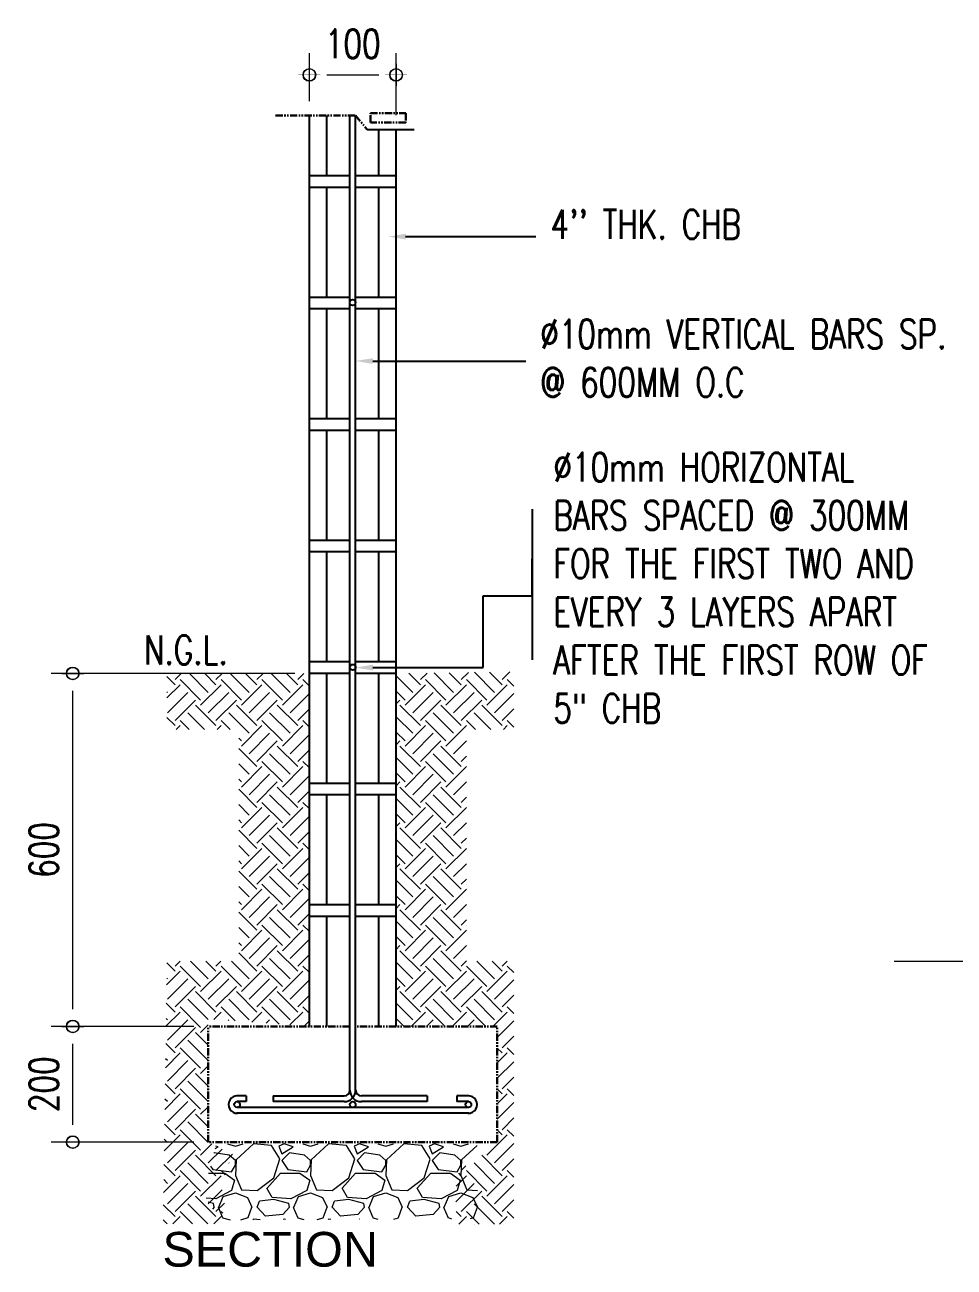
# Model space of a CAD drawing. Header units: millimetres. Extents: x 1634676 to 2568129, y -408635 to -190573.
# Drawn here: x 2465961 to 2467568, y -299127 to -296980 of the extents above; entities that cross this region are included whole.
import ezdxf
from ezdxf import colors
from ezdxf.entities.mleader import LeaderData, LeaderLine
from ezdxf.math import Vec2, Vec3

# ---------------------------------------------------------------- set-up
doc = ezdxf.new("R2010")
doc.units = ezdxf.units.MM
doc.header["$MEASUREMENT"] = 0
doc.linetypes.add('PHANTOM', pattern=[2.5, 1.25, -0.25, 0.25, -0.25, 0.25, -0.25])
doc.layers.get('0').update_dxf_attribs({"lineweight": 15})
doc.layers.get('Defpoints').update_dxf_attribs({"color": 250})
for name, color, linetype, lineweight in [('.2', 2, 'Continuous', 20), ('ST-ANNOT_A', 74, 'Continuous', 20), ('ST-DIM_E', 250, 'Continuous', 13), ('ST-FTG_E', 58, 'PHANTOM', 30), ('ST-HATCH_E', 250, 'Continuous', 9), ('ST-STL_E', 5, 'Continuous', 25), ('ST-WALL_E', 2, 'Continuous', 25)]:
    doc.layers.add(name, color=color, linetype=linetype, lineweight=lineweight)
doc.layers.add('.5', color=7, linetype='Continuous')
doc.styles.add('ARIAL', font='arial.ttf')
doc.styles.add('ST_TEXT', font='romans.shx', dxfattribs={"width": 0.75})
doc.styles.get("Standard").update_dxf_attribs({"font": 'GOTHIC.TTF'})
doc.dimstyles.new('ST_D25', dxfattribs={"dimscale": 25, "dimtxt": 2, "dimasz": 1.2, "dimexe": 1.5, "dimexo": 1, "dimgap": 1, "dimtad": 1, "dimdec": 0, "dimzin": 1, "dimdsep": 46, "dimtxsty": 'ST_TEXT', "dimblk": 'OpenIndicator', "dimcen": 1, "dimclrd": 256, "dimclre": 256, "dimclrt": 7, "dimadec": 0, "dimazin": 0, "dimtfac": 1, "dimtdec": 0, "dimtix": 1, "dimtmove": 2, "dimatfit": 3, "dimldrblk": 'OPEN90', "dimfxl": 0.075, "dimlwd": -1, "dimlwe": -1, "dimarcsym": 0})

# ---------------------------------------------------------------- blocks, each defined once
blk = doc.blocks.new('OpenIndicator')
at = {"layer": 'ST-DIM_E'}
h = blk.add_hatch(color=255, dxfattribs=at)
h.paths.add_polyline_path([(0.3500000000000002, 0), (0.3645194722411961, 0, 0.4142135623730951), (2.775557561562891e-16, 0.364519472241196), (2.775557561562891e-16, 0.3500000000000001, -0.4142135623730951)])
h.paths.add_polyline_path([(2.775557561562891e-16, 0.3500000000000001), (2.775557561562891e-16, 0.364519472241196, 0.4142135623730951), (-0.3645194722411955, 0), (-0.3499999999999998, 0, -0.4142135623730953)])
h.paths.add_polyline_path([(1.665334536937735e-16, -0.3499999999999999), (1.665334536937735e-16, -0.3645194722411956, 0.4142135623730951), (0.3645194722411961, 0), (0.3500000000000002, 0, -0.4142135623730949)])
h.paths.add_polyline_path([(-0.3499999999999998, 0), (-0.3645194722411955, 0, 0.4142135623730949), (1.665334536937735e-16, -0.3645194722411956), (1.665334536937735e-16, -0.3499999999999999, -0.4142135623730949)])
at = {"layer": 'ST-DIM_E', "color": 255}
blk.add_line((2.983402616018552e-16, 0.6342797221434002), (1.457489482482074e-16, -0.6342797221434002), dxfattribs=at)
at = {"layer": 'ST-DIM_E', "color": 255, "const_width": 0.01}
blk.add_lwpolyline([(-0.6295341379212689, 0), (0.6295341379212693, 0)], dxfattribs=at)
at = {"layer": 'ST-DIM_E', "color": 255}
for centre, radius in [((3.33066907387547e-16, 1.443384749626027e-16), 0.3645194722411958), ((2.220446049250313e-16, 1.443384749626027e-16), 0.35)]:
    blk.add_circle(centre, radius, dxfattribs=at)
blk = doc.blocks.new('*D157')
at = {"layer": 'Defpoints', "color": 0, "transparency": 16777216}
for p in [(2466043.500000001, -298100.8860241377), (2466452.790098974, -298100.8860241377, -5.860458756809937e-08), (2466277.790098974, -298710.8860241377, -5.859916967973922e-08)]:
    blk.add_point(p, dxfattribs=at)
at = {"layer": 'ST-DIM_E', "transparency": 16777216}
for p, q in [((2466427.790098974, -298100.8860241377), (2466006.000000001, -298100.8860241377)), ((2466043.500000001, -298680.8860241377), (2466043.500000001, -298130.8860241377)), ((2466252.790098974, -298710.8860241377), (2466006.000000001, -298710.8860241377))]:
    blk.add_line(p, q, dxfattribs=at)
at = {"layer": 'ST-DIM_E', "transparency": 16777216, "xscale": 30, "yscale": 30, "zscale": 30}
for p, rotation in [((2466043.500000001, -298100.8860241377), 90), ((2466043.500000001, -298710.8860241377), 270)]:
    blk.add_blockref('OpenIndicator', p, dxfattribs=dict(at, rotation=rotation))
at = {"layer": 'ST-DIM_E', "color": 7, "lineweight": -2, "transparency": 16777216, "insert": (2465993.5, -298405.8860241384), "char_height": 50, "attachment_point": 5, "rotation": 90, "style": 'ST_TEXT'}
blk.add_mtext('600', dxfattribs=at)
blk = doc.blocks.new('_Open90')
at = {"color": 0, "linetype": 'ByBlock', "lineweight": -2}
for p, q in [((0, 0), (-1, 0)), ((-0.5, 0.5), (0, 0)), ((0, 0), (-0.5, -0.5))]:
    blk.add_line(p, q, dxfattribs=at)
blk = doc.blocks.new('*D158')
at = {"layer": 'Defpoints', "color": 0, "transparency": 16777216}
for p in [(2466043.500000002, -298710.8860241377), (2466277.790098974, -298710.8860241377, -5.859916967973922e-08), (2466277.790098974, -298910.8860241377, -5.859739332289982e-08)]:
    blk.add_point(p, dxfattribs=at)
at = {"layer": 'ST-DIM_E', "transparency": 16777216}
for p, q in [((2466252.790098974, -298710.8860241377), (2466006.000000002, -298710.8860241377)), ((2466043.500000002, -298880.8860241377), (2466043.500000002, -298740.8860241377)), ((2466252.790098974, -298910.8860241377), (2466006.000000002, -298910.8860241377))]:
    blk.add_line(p, q, dxfattribs=at)
at = {"layer": 'ST-DIM_E', "transparency": 16777216, "xscale": 30, "yscale": 30, "zscale": 30}
for p, rotation in [((2466043.500000002, -298710.8860241377), 90), ((2466043.500000002, -298910.8860241377), 270)]:
    blk.add_blockref('OpenIndicator', p, dxfattribs=dict(at, rotation=rotation))
at = {"layer": 'ST-DIM_E', "color": 7, "lineweight": -2, "transparency": 16777216, "insert": (2465993.500000001, -298810.8860241384), "char_height": 50, "attachment_point": 5, "rotation": 90, "style": 'ST_TEXT'}
blk.add_mtext('200', dxfattribs=at)
blk = doc.blocks.new('*D159')
at = {"layer": 'Defpoints', "color": 0, "transparency": 16777216}
for p in [(2466602.790098974, -297066.3833390452), (2466452.790098974, -297136.8214382023), (2466602.790098974, -297161.0715893783)]:
    blk.add_point(p, dxfattribs=at)
at = {"layer": 'ST-DIM_E', "transparency": 16777216}
for p, q in [((2466452.790098974, -297111.8214382023), (2466452.790098974, -297028.8833390452)), ((2466602.790098974, -297136.0715893783), (2466602.790098974, -297028.8833390452)), ((2466482.790098974, -297066.3833390452), (2466572.790098974, -297066.3833390452))]:
    blk.add_line(p, q, dxfattribs=at)
at = {"layer": 'ST-DIM_E', "transparency": 16777216, "xscale": 30, "yscale": 30, "zscale": 30, "rotation": 180}
blk.add_blockref('OpenIndicator', (2466452.790098974, -297066.3833390452), dxfattribs=at)
at = {"layer": 'ST-DIM_E', "transparency": 16777216, "xscale": 30, "yscale": 30, "zscale": 30}
blk.add_blockref('OpenIndicator', (2466602.790098974, -297066.3833390452), dxfattribs=at)
at = {"layer": 'ST-DIM_E', "color": 7, "lineweight": -2, "transparency": 16777216, "insert": (2466527.790098974, -297012.7272837345), "char_height": 50, "attachment_point": 5, "style": 'ST_TEXT'}
blk.add_mtext('100', dxfattribs=at)

msp = doc.modelspace()

# ---------------------------------------------------------------- hatches: boundary and pattern name
at = {"layer": 'ST-HATCH_E', "ltscale": 100}
h = msp.add_hatch(dxfattribs=at)
h.set_pattern_fill('EARTH', color=256, scale=200, angle=45.00000000000009, style=0)
h.set_pattern_definition([(45.00000000000009, (441137.3816089714, -122041.9735977553), (-1.040834085586084e-13, 70.71067811865474), [50.00000000000001, -50.00000000000001]), (45.00000000000009, (441124.1233568275, -122028.7153456077), (-1.040834085586084e-13, 70.71067811865474), [50.00000000000001, -50.00000000000001]), (45.00000000000009, (441110.8651046837, -122015.4570934601), (-1.040834085586084e-13, 70.71067811865474), [50.00000000000001, -50.00000000000001]), (135.0000000000001, (441110.8651046837, -122006.6182586957), (-70.71067811865474, -9.71445146547012e-14), [50, -50]), (135.0000000000001, (441124.1233568275, -121993.3600065481), (-70.71067811865474, -9.71445146547012e-14), [50, -50]), (135.0000000000001, (441137.3816089714, -121980.1017544005), (-70.71067811865474, -9.71445146547012e-14), [50, -50])])
edge = h.paths.add_edge_path()
edge.add_line((2466452.790098974, -298277.940906284), (2466452.790098974, -298100.8860241393))
edge.add_line((2466452.790098974, -298100.8860241376), (2466206.44262931, -298100.8860241376))
edge.add_line((2466206.442629316, -298100.8860241376), (2466206.442629316, -298197.940906282))
edge.add_line((2466206.442629316, -298197.9409062878), (2466330.491149068, -298197.9409062878))
edge.add_line((2466330.491149061, -298197.9409062878), (2466330.491149061, -298597.9409062864))
edge.add_line((2466330.491149061, -298597.940906284), (2466206.442629309, -298597.940906284))
edge.add_line((2466206.442629316, -298597.940906284), (2466199.686532352, -299052.1549043373))
edge.add_line((2466199.686532357, -299052.1549043373), (2466299.686532357, -299052.1549043373))
edge.add_line((2466299.686532357, -299052.1549043373), (2466306.442629321, -299011.8983672372))
edge.add_arc((2466335.857963764, -298995.0510969326), 33.89826569695749, 179.999999999952, 209.8013925409727, ccw=False)
edge.add_arc((2466477.431767398, -299013.5648433022), 176.4460425183591, 152.6006655960067, 173.9771070290806, ccw=False)
edge.add_line((2466320.779312917, -298932.366232311), (2466277.790098972, -298910.8860241377))
edge.add_line((2466277.790098974, -298910.8860241376), (2466277.790098974, -298697.9409062829))
edge.add_line((2466277.790098974, -298697.940906284), (2466452.790098976, -298710.886024138))
edge.add_line((2466452.790098974, -298710.8860241376), (2466452.790098974, -298487.9409062845))
edge.add_line((2466452.790098974, -298487.940906284), (2466452.790098974, -298277.9409062849))
edge = h.paths.add_edge_path()
edge.add_ellipse((2466831.643592888, -299003.365239618), major_axis=(89.29418022721545, 89.29418022721548), ratio=1, start_angle=100.80290461354468, end_angle=142.4990452233347, ccw=False)
edge.add_line((2466706.442629316, -299019.8461366683), (2466706.442629316, -299052.9324033617))
edge.add_line((2466706.442629316, -299052.9324033611), (2466806.442629316, -299052.932403361))
edge.add_line((2466806.442629316, -299052.9324033611), (2466806.442629316, -298597.9409062823))
edge.add_line((2466806.442629316, -298597.940906284), (2466724.452282273, -298597.9409062841))
edge.add_line((2466724.452282273, -298597.940906284), (2466724.452282274, -298197.9409062855))
edge.add_line((2466724.452282273, -298197.9409062878), (2466806.442629316, -298197.9409062878))
edge.add_line((2466806.442629316, -298197.9409062878), (2466806.442629315, -298097.9409062878))
edge.add_line((2466806.442629316, -298097.9409062878), (2466602.790098975, -298100.8860241433))
edge.add_line((2466602.790098974, -298100.8860241376), (2466602.790098974, -298277.9409062823))
edge.add_line((2466602.790098974, -298277.940906284), (2466602.790098974, -298487.9409062832))
edge.add_line((2466602.790098974, -298487.940906284), (2466602.790098974, -298710.8860241371))
edge.add_line((2466602.790098974, -298710.8860241376), (2466777.759632741, -298710.8860241376))
edge.add_line((2466777.759632745, -298710.8860241376), (2466777.790098977, -298910.8860241383))
edge.add_line((2466777.790098974, -298910.8860241376), (2466722.423036902, -298957.5684558393))
h = msp.add_hatch(dxfattribs=at)
h.set_pattern_fill('GRAVEL', color=256, scale=130)
h.set_pattern_definition([(228.012787504, (447127.4839304024, -116114.0597936228), (-1040.000000000008, -1170.000000000001), [17.48968, -1731.481446119581]), (184.969740728, (447115.7839303995, -116127.0597936246), (1559.999999999997, 130.0000000000045), [30.01284, -2971.270218959899]), (132.510447078, (447085.8839303935, -116129.6597936224), (1300.000000000015, -1429.999999999982), [21.16243999999999, -2095.08423749296]), (267.273689006, (447035.1839304054, -116162.1597936243), (130.0000000000031, 2600.000000000002), [27.33093999999984, -2705.762545411753]), (292.833654178, (447033.8839303935, -116189.4597936213), (-649.9999999999985, 1560.000000000004), [26.80014999999985, -2653.218506651463]), (357.273689006, (447044.2839303995, -116214.1597936224), (-2600.000000000002, 130.0000000000033), [27.33093999999984, -2705.762545411753]), (37.6942404667, (447071.5839304114, -116215.4597936232), (-1690, -1299.999999999996), [36.14376999999999, -3578.23031135908]), (72.2553283749, (447100.1839304054, -116193.3597936235), (910.0000000000035, 2860.000000000001), [34.12343999999974, -3378.221794585722]), (121.429565615, (447110.5839303965, -116160.8597936235), (-1040.000000000003, 1689.999999999998), [27.42349999999998, -2714.929504264767]), (175.236358309, (447096.2839303995, -116137.4597936232), (1429.999999999998, -130.0000000000049), [31.30816, -1534.099135242999]), (222.397437798, (447065.0839303965, -116134.8597936217), (-1559.999999999995, -1429.999999999997), [40.48824, -4008.338750623337]), (138.814074834, (447163.8839304084, -116163.459793625), (-910.0000000000042, 780.0000000000001), [13.81912999999992, -1368.099825655503]), (171.46923439, (447153.4839304024, -116154.3597936235), (1690, -259.9999999999994), [26.29081, -2602.79648410041]), (225, (447127.4839304024, -116150.4597936232), (-1.443289932012704e-14, -129.9999999999913), [18.38473, -165.463033108503]), (203.198590514, (447118.3839304084, -116134.8597936217), (649.9999999999986, 259.9999999999968), [9.900540000000001, -980.149963762307]), (291.801409486, (447109.2839303995, -116138.7597936239), (-129.9999999999589, 390.0000000000134), [14.00139, -686.0700349274852]), (30.96375653209999, (447114.4839304024, -116151.7597936239), (390.0000000000069, 259.9999999999973), [22.74076999999998, -735.2829763298881]), (161.565051177, (447133.9839304024, -116140.0597936209), (260.0000000000015, -129.999999999997), [16.44382999999987, -394.6522658218899]), (16.389540334, (447033.8839303935, -116138.7597936239), (1299.999999999995, 390.0000000000057), [23.036, -2280.569869067022]), (70.3461759419, (447055.9839304024, -116132.2597936239), (-520.0000000001586, -1430.000000000442), [19.32593, -1913.26300715147]), (293.198590514, (447133.9839304024, -116114.0597936228), (-259.9999999999962, 649.999999999999), [19.80095, -970.2495537623068]), (343.610459666, (447141.7839303995, -116132.2597936239), (-1299.999999999995, 390.0000000000057), [23.03599999999987, -2280.569869066954]), (339.44395478, (447033.8839303935, -116219.3597936217), (-650.0000000000048, 260.0000000000032), [22.21439999999987, -1088.506086891267]), (294.775140569, (447054.6839304054, -116227.1597936224), (-650.0000000000007, 1430), [18.61314, -1842.70359822588]), (66.8014094864, (447135.2839303995, -116244.0597936228), (259.9999999999976, 649.9999999999961), [19.80095, -970.2495537623072]), (17.35402463629999, (447143.0839303965, -116225.8597936217), (-1689.999999999997, -519.9999999999951), [21.79203, -2157.405069851201]), (69.44395478040002, (447071.5839304114, -116244.0597936228), (-260.000000000001, -649.9999999999941), [11.10719999999993, -1099.613286891267]), (101.309932474, (447127.4839304024, -116244.0597936228), (-129.9999999999953, 520.0000000000017), [6.628699999999999, -656.2438367670638]), (165.963756532, (447126.1839304054, -116237.5597936228), (389.9999999999946, -130.0000000000002), [26.80015000000001, -509.2035813303012]), (186.009005957, (447100.1839304054, -116231.0597936228), (1300.000000000006, 129.9999999999978), [24.8365, -2458.810012690565]), (303.690067526, (447114.4839304024, -116163.459793625), (-129.9999999999984, 259.9999999999982), [18.74885999999987, -449.9728058103175]), (353.157226587, (447124.8839304084, -116179.0597936228), (2210.000000000001, -260.0000000000069), [32.73322, -3240.58314112368]), (60.9453959009, (447157.3839303935, -116182.9597936213), (-519.9999999999968, -909.9999999999969), [13.38428, -1325.04763832831]), (90, (447163.8839304084, -116171.259793622), (-130, 130), [7.8, -122.2]), (120.256437164, (447097.5839303965, -116227.1597936224), (520.0000000000011, -910.000000000001), [18.06012, -1787.957598628474]), (48.01278750419999, (447088.4839304024, -116211.5597936246), (1040, 1169.999999999997), [34.97936000000001, -1713.991766119581]), (0, (447111.8839303935, -116185.5597936228), (130, 130), [33.8, -96.2]), (325.3048464690001, (447145.6839304054, -116185.5597936228), (1300.000000000018, -909.9999999999773), [20.55481999999987, -2034.925659109447]), (254.054604099, (447162.5839303965, -116197.259793622), (-130.0000000000049, -520.0000000000006), [18.92826, -927.486025606465]), (207.645975364, (447157.3839303935, -116215.4597936232), (-2469.999999999994, -1300.000000000006), [30.81845, -3051.031643693722]), (175.42607874, (447130.0839303965, -116229.7597936239), (-1689.999999999994, 130.0000000000002), [32.60387000000001, -3227.779543035958])])
h.paths.add_polyline_path([(2466742.706603565, -298913.9547078997), (2466292.209587195, -298913.9547078997), (2466268.948453286, -298998.4777563006), (2466295.526114442, -299045.4067722053), (2466744.21924735, -299042.9413237065)])

# ---------------------------------------------------------------- linework, layer by layer
at = {"layer": '.2', "ltscale": 2, "elevation": -5.860458756809936e-08}
msp.add_lwpolyline([(2468546.509981792, -298598.6248221542), (2467463.940817628, -298598.6248221542)], dxfattribs=at)
at = {"layer": '.5', "ltscale": 100}
for p, q in [((2466522.790098974, -298100.8860241376, -5.860458756809937e-08), (2466452.790098974, -298100.8860241376, -5.860458756809937e-08)), ((2466602.790098974, -298100.8860241376, -5.860458756809937e-08), (2466532.790098974, -298100.8860241376, -5.860458756809937e-08))]:
    msp.add_line(p, q, dxfattribs=at)
at = {"lineweight": -2}
for p, q in [((2466552.866592788, -297161.0715893783), (2466634.26114484, -297161.0715893783)), ((2466838.284804084, -297966.8444870614), (2466838.284804084, -297902.6308859751))]:
    msp.add_line(p, q, dxfattribs=at)
at = {"layer": 'ST-DIM_E', "lineweight": -2}
for p, q in [((2466838.284804084, -297817.1355294377), (2466838.284804084, -298077.0712623276)), ((2466753.433263981, -298090.6684983798), (2466753.433263981, -297966.8444870614)), ((2466753.433263981, -297966.8444870614), (2466838.284804084, -297966.8444870614))]:
    msp.add_line(p, q, dxfattribs=at)
at = {"layer": 'ST-FTG_E', "ltscale": 10}
for p, q in [((2466394.337581971, -297136.8214382023), (2466532.790098974, -297136.8214382023)), ((2466532.790098974, -297136.8214382023), (2466552.866592788, -297161.0715893783)), ((2466277.790098974, -298910.8860241376, -5.859739332289982e-08), (2466277.790098974, -298710.8860241376, -5.859916967973922e-08)), ((2466522.790098974, -298710.8860241376, -5.859916967973922e-08), (2466277.790098974, -298710.8860241376, -5.859916967973922e-08)), ((2466777.790098974, -298710.8860241376, -5.859916967973922e-08), (2466532.790098974, -298710.8860241376, -5.859916967973922e-08)), ((2466777.790098974, -298910.8860241376, -5.859739332289982e-08), (2466777.790098974, -298710.8860241376, -5.859916967973922e-08)), ((2466777.790098974, -298910.8860241376, -5.859739332289982e-08), (2466277.790098974, -298910.8860241376, -5.859739332289982e-08))]:
    msp.add_line(p, q, dxfattribs=at)
at = {"layer": 'ST-FTG_E', "ltscale": 10, "elevation": -5.861236445834227e-08}
msp.add_lwpolyline([(2466558.192535632, -297132.5157807671), (2466619.644231536, -297132.5157807671), (2466619.644231536, -297148.4367021524), (2466558.192535632, -297148.4367021524)], close=True, dxfattribs=at)
at = {"layer": 'ST-STL_E'}
for p, q in [((2466522.790098974, -298820.9345314294, -5.859819225264626e-08), (2466522.790098974, -297136.8214382023, -5.861306054733408e-08)), ((2466532.790098974, -298820.9345314294, -5.859819225264626e-08), (2466532.790098974, -297136.8214382023, -5.861315018170365e-08)), ((2466343.675153502, -298830.9345314294, -5.859810343480428e-08), (2466326.937443637, -298830.9345314294, -5.859810343480428e-08)), ((2466343.675153502, -298840.9345314294, -5.859801461696231e-08), (2466327.298216664, -298840.9345314294, -5.859801461696231e-08)), ((2466343.675153502, -298830.9345314294, -5.859810343480428e-08), (2466343.675153502, -298840.9345314294, -5.859801461696231e-08)), ((2466389.977503338, -298830.9345314294, -5.859810343480428e-08), (2466512.790098974, -298830.9345314294, -5.859810343480428e-08)), ((2466389.977503338, -298830.9345314294, -5.859810343480428e-08), (2466389.977503338, -298840.9345314294, -5.859801461696231e-08)), ((2466512.790098974, -298840.9345314294, -5.859801461696231e-08), (2466389.977503338, -298840.9345314294, -5.859801461696231e-08)), ((2466656.631704443, -298830.9345314294, -5.859810343480428e-08), (2466542.790098988, -298830.9345314294, -5.859810343480428e-08)), ((2466656.631704443, -298840.9345314294, -5.859801461696231e-08), (2466542.790098988, -298840.9345314294, -5.859801461696231e-08)), ((2466656.631704443, -298830.9345314294, -5.859810343480428e-08), (2466656.631704443, -298840.9345314294, -5.859801461696231e-08)), ((2466707.963171654, -298830.9345314294, -5.859810343480428e-08), (2466707.963171654, -298840.9345314294, -5.859801461696231e-08)), ((2466728.64275431, -298830.9345314294, -5.859810343480428e-08), (2466707.963171654, -298830.9345314294, -5.859810343480428e-08)), ((2466728.281981298, -298840.9345314294, -5.859801461696231e-08), (2466707.963171654, -298840.9345314294, -5.859801461696231e-08)), ((2466728.64275431, -298860.8860241413, -5.859783741210967e-08), (2466326.937443637, -298860.8860241413, -5.859783741210967e-08)), ((2466728.281981298, -298850.8860241376, -5.859792622995165e-08), (2466327.298216664, -298850.8860241376, -5.859792622995165e-08))]:
    msp.add_line(p, q, dxfattribs=at)
for centre in [(2466527.621656694, -297459.8735864029), (2466527.734025338, -298090.2750086352), (2466327.790098974, -298845.9102777817, -5.859797042345698e-08), (2466527.790098974, -298845.9102777817, -5.859797042345698e-08), (2466727.790098974, -298845.9102777817, -5.859797042345698e-08)]:
    msp.add_circle(centre, 5, dxfattribs=at)
for centre, radius, start, end in [((2466512.790098974, -298820.9345314294, -5.859819225264626e-08), 10, 270, 0), ((2466512.790098974, -298820.9345314294, -5.859819225264626e-08), 20, 270, 0), ((2466542.790098988, -298820.9345314294, -5.859819225264626e-08), 20, 180, 270), ((2466542.790098988, -298820.9345314294, -5.859819225264626e-08), 10, 180, 270), ((2466327.790098974, -298845.9102777817, -5.859797042345698e-08), 15, 86.74134002248971, 273.2586599775103), ((2466727.790098974, -298845.9102777817, -5.859797042345698e-08), 15, 266.7413400224897, 93.2586599775103)]:
    msp.add_arc(centre, radius, start, end, dxfattribs=at)
at = {"layer": 'ST-WALL_E', "ltscale": 100}
for p, q in [((2466452.790098974, -297240.8860241451, -5.861222590250877e-08), (2466452.790098974, -297136.8214382023, -5.861315018170362e-08)), ((2466482.790098988, -297240.8860241451, -5.861222590250877e-08), (2466482.790098988, -297136.8214382023, -5.861315018170362e-08)), ((2466572.790098974, -297240.8860241451, -5.861222590250877e-08), (2466572.790098974, -297161.0715893783, -5.861293479709418e-08)), ((2466602.790098974, -297240.8860241451, -5.861222590250877e-08), (2466602.790098974, -297161.0715893783, -5.861293479709418e-08)), ((2466522.790098974, -297240.8860241451, -5.861222590250877e-08), (2466452.790098974, -297240.8860241451, -5.861222590250877e-08)), ((2466452.790098974, -297450.8860241413, -5.86103607278274e-08), (2466452.790098974, -297240.8860241451, -5.861222590250877e-08)), ((2466602.790098974, -297240.8860241451, -5.861222590250877e-08), (2466532.790098974, -297240.8860241451, -5.861222590250877e-08)), ((2466602.790098974, -297450.8860241413, -5.86103607278274e-08), (2466602.790098974, -297240.8860241451, -5.861222590250877e-08)), ((2466522.790098974, -297260.8860241413, -5.861204826682482e-08), (2466452.790098974, -297260.8860241413, -5.861204826682482e-08)), ((2466482.790098988, -297450.8860241413, -5.86103607278274e-08), (2466482.790098988, -297260.8860241413, -5.861204826682482e-08)), ((2466602.790098974, -297260.8860241413, -5.861204826682482e-08), (2466532.790098974, -297260.8860241413, -5.861204826682482e-08)), ((2466572.790098974, -297450.8860241413, -5.86103607278274e-08), (2466572.790098974, -297260.8860241413, -5.861204826682482e-08)), ((2466452.790098974, -297660.8860241413, -5.860849555314605e-08), (2466452.790098974, -297450.8860241413, -5.86103607278274e-08)), ((2466522.790098974, -297450.8860241413, -5.86103607278274e-08), (2466452.790098974, -297450.8860241413, -5.86103607278274e-08)), ((2466602.790098974, -297450.8860241413, -5.86103607278274e-08), (2466532.790098974, -297450.8860241413, -5.86103607278274e-08)), ((2466602.790098974, -297660.8860241413, -5.860849555314605e-08), (2466602.790098974, -297450.8860241413, -5.86103607278274e-08)), ((2466522.790098974, -297470.8860241413, -5.861018309214347e-08), (2466452.790098974, -297470.8860241413, -5.861018309214347e-08)), ((2466482.790098988, -297660.8860241413, -5.860849555314605e-08), (2466482.790098988, -297470.8860241413, -5.861018309214347e-08)), ((2466602.790098974, -297470.8860241413, -5.861018309214347e-08), (2466532.790098974, -297470.8860241413, -5.861018309214347e-08)), ((2466572.790098974, -297660.8860241413, -5.860849555314605e-08), (2466572.790098974, -297470.8860241413, -5.861018309214347e-08)), ((2466522.790098974, -297660.8860241413, -5.860849555314605e-08), (2466452.790098974, -297660.8860241413, -5.860849555314605e-08)), ((2466452.790098974, -297870.8860241413, -5.860663037846467e-08), (2466452.790098974, -297660.8860241413, -5.860849555314605e-08)), ((2466602.790098974, -297660.8860241413, -5.860849555314605e-08), (2466532.790098974, -297660.8860241413, -5.860849555314605e-08)), ((2466602.790098974, -297870.8860241413, -5.860663037846467e-08), (2466602.790098974, -297660.8860241413, -5.860849555314605e-08)), ((2466522.790098974, -297680.8860241413, -5.860831791746209e-08), (2466452.790098974, -297680.8860241413, -5.860831791746209e-08)), ((2466482.790098988, -297870.8860241413, -5.860663037846467e-08), (2466482.790098988, -297680.8860241413, -5.860831791746209e-08)), ((2466602.790098974, -297680.8860241413, -5.860831791746209e-08), (2466532.790098974, -297680.8860241413, -5.860831791746209e-08)), ((2466572.790098974, -297870.8860241413, -5.860663037846467e-08), (2466572.790098974, -297680.8860241413, -5.860831791746209e-08)), ((2466452.790098974, -298080.8860241413, -5.860476520378332e-08), (2466452.790098974, -297870.8860241413, -5.860663037846467e-08)), ((2466522.790098974, -297870.8860241413, -5.860663037846467e-08), (2466452.790098974, -297870.8860241413, -5.860663037846467e-08)), ((2466602.790098974, -297870.8860241413, -5.860663037846467e-08), (2466532.790098974, -297870.8860241413, -5.860663037846467e-08)), ((2466602.790098974, -298080.8860241413, -5.860476520378332e-08), (2466602.790098974, -297870.8860241413, -5.860663037846467e-08)), ((2466522.790098974, -297890.8860241376, -5.860645274278074e-08), (2466452.790098974, -297890.8860241376, -5.860645274278074e-08)), ((2466482.790098988, -298080.8860241413, -5.860476520378332e-08), (2466482.790098988, -297890.8860241376, -5.860645274278074e-08)), ((2466602.790098974, -297890.8860241376, -5.860645274278074e-08), (2466532.790098974, -297890.8860241376, -5.860645274278074e-08)), ((2466572.790098974, -298080.8860241413, -5.860476520378332e-08), (2466572.790098974, -297890.8860241376, -5.860645274278074e-08)), ((2466522.790098974, -298080.8860241413, -5.860476520378332e-08), (2466452.790098974, -298080.8860241413, -5.860476520378332e-08)), ((2466452.790098974, -298290.8860241376, -5.860290002910194e-08), (2466452.790098974, -298080.8860241413, -5.860476520378332e-08)), ((2466602.790098974, -298080.8860241413, -5.860476520378332e-08), (2466532.790098974, -298080.8860241413, -5.860476520378332e-08)), ((2466602.790098974, -298290.8860241376, -5.860290002910194e-08), (2466602.790098974, -298080.8860241413, -5.860476520378332e-08)), ((2466482.790098988, -298290.8860241376, -5.860290002910194e-08), (2466482.790098988, -298100.8860241376, -5.860458756809937e-08)), ((2466572.790098974, -298290.8860241376, -5.860290002910194e-08), (2466572.790098974, -298100.8860241376, -5.860458756809937e-08)), ((2466452.790098974, -298500.8860241376, -5.86010348544206e-08), (2466452.790098974, -298290.8860241376, -5.860290002910194e-08)), ((2466522.790098974, -298290.8860241376, -5.860290002910194e-08), (2466452.790098974, -298290.8860241376, -5.860290002910194e-08)), ((2466602.790098974, -298290.8860241376, -5.860290002910194e-08), (2466532.790098974, -298290.8860241376, -5.860290002910194e-08)), ((2466602.790098974, -298500.8860241376, -5.86010348544206e-08), (2466602.790098974, -298290.8860241376, -5.860290002910194e-08)), ((2466522.790098974, -298310.8860241376, -5.860272239341802e-08), (2466452.790098974, -298310.8860241376, -5.860272239341802e-08)), ((2466482.790098988, -298500.8860241376, -5.86010348544206e-08), (2466482.790098988, -298310.8860241376, -5.860272239341802e-08)), ((2466602.790098974, -298310.8860241376, -5.860272239341802e-08), (2466532.790098974, -298310.8860241376, -5.860272239341802e-08)), ((2466572.790098974, -298500.8860241376, -5.86010348544206e-08), (2466572.790098974, -298310.8860241376, -5.860272239341802e-08)), ((2466522.790098974, -298500.8860241376, -5.86010348544206e-08), (2466452.790098974, -298500.8860241376, -5.86010348544206e-08)), ((2466452.790098974, -298710.8860241376, -5.859916967973922e-08), (2466452.790098974, -298500.8860241376, -5.86010348544206e-08)), ((2466522.790098974, -298520.8860241376, -5.860085721873664e-08), (2466452.790098974, -298520.8860241376, -5.860085721873664e-08)), ((2466482.790098988, -298710.8860241376, -5.859916967973922e-08), (2466482.790098988, -298520.8860241376, -5.860085721873664e-08)), ((2466602.790098974, -298500.8860241376, -5.86010348544206e-08), (2466532.790098974, -298500.8860241376, -5.86010348544206e-08)), ((2466602.790098974, -298520.8860241376, -5.860085721873664e-08), (2466532.790098974, -298520.8860241376, -5.860085721873664e-08)), ((2466572.790098974, -298710.8860241376, -5.859916967973922e-08), (2466572.790098974, -298520.8860241376, -5.860085721873664e-08)), ((2466602.790098974, -298710.8860241376, -5.859916967973922e-08), (2466602.790098974, -298500.8860241376, -5.86010348544206e-08))]:
    msp.add_line(p, q, dxfattribs=at)

# ---------------------------------------------------------------- texts
at = {"lineweight": -2, "insert": (2466198.681086444, -299066.0890768185, -5.860849555314605e-08), "char_height": 60, "attachment_point": 1, "style": 'ARIAL'}
msp.add_mtext_dynamic_manual_height_columns('SECTION', width=0.3180636945771766, gutter_width=1, heights=[0], dxfattribs=at)
at = {"layer": 'ST-ANNOT_A', "char_height": 50, "attachment_point": 4, "style": 'ST_TEXT'}
for s, width, insert in [("4'' THK. CHB        ", 569.6326292598649, (2466869.898397856, -297324.7826873899, -5.861475378232611e-08)), ('%%C10mm VERTICAL BARS SP. @ 600MM O.C         ', 766.3894661068708, (2466852.002753728, -297556.033336626, -5.861453173772121e-08)), ('%%C10mm HORIZONTAL BARS SPACED @ 300MM FOR THE FIRST TWO AND EVERY 3 LAYERS APART AFTER THE FIRST ROW OF 5" CHB        ', 718.9654057645472, (2466874.75834138, -297952.7620711093, -1.758239109433146e-07)), ('N.G.L.', 571.7583802680025, (2466166.892219835, -298060.1805824261, -5.861236445834227e-08))]:
    msp.add_mtext_dynamic_manual_height_columns(s, width=width, gutter_width=1, heights=[0], dxfattribs=dict(at, insert=insert))

# ---------------------------------------------------------------- dimensions: what is measured, and where the dimension line sits
at = {"layer": 'ST-DIM_E', "lineweight": -2}
dim = msp.add_linear_dim(base=(2466602.790098974, -297066.3833390452, -5.860849555314605e-08), p1=(2466452.790098974, -297136.8214382023, -5.861315018170362e-08), p2=(2466602.790098974, -297161.0715893783, -5.861293479709418e-08), text='100', dimstyle='ST_D25', dxfattribs=at)
dim.commit()
dim.dimension.update_dxf_attribs({"geometry": '*D159', "text_midpoint": (2466527.790098974, -297012.7272837345, -5.860849555314605e-08), "dimtype": 160})
for base, p1, p2, text, picture, middle in [((2466043.500000001, -298100.8860241377), (2466277.790098974, -298710.8860241376, -5.859916967973922e-08), (2466452.790098974, -298100.8860241376, -5.860458756809937e-08), '600', '*D157', (2465993.5, -298405.8860241384)), ((2466043.500000002, -298710.8860241377), (2466277.790098974, -298910.8860241376, -5.859739332289982e-08), (2466277.790098974, -298710.8860241376, -5.859916967973922e-08), '200', '*D158', (2465993.500000001, -298810.8860241384))]:
    dim = msp.add_linear_dim(base=base, p1=p1, p2=p2, angle=90, text=text, dimstyle='ST_D25', dxfattribs=at)
    dim.commit()
    dim.dimension.update_dxf_attribs({"geometry": picture, "text_midpoint": middle})

# ---------------------------------------------------------------- leaders
ml = msp.add_multileader_mtext('Standard', dxfattribs=at)
ml.set_content('', color=256)
ml.set_leader_properties()
ml.build(insert=Vec2(0, 0))
ml.multileader.update_dxf_attribs({"dogleg_length": 0.36, "arrow_head_size": 30})
ctx = ml.context
ctx.base_point, ctx.char_height, ctx.arrow_head_size, ctx.landing_gap_size, ctx.plane_origin = Vec3(2466844.410547222, -297345.8860241451, -5.861129331516807e-08), 180, 30, 89.99999999999999, Vec3(2468205.968831339, -297465.1797899917, -5.861129331516807e-08)
notes = []
notes.append((ctx, [(0, (1, 1, 0), (2466739.560235762, -297345.8860241451, -5.861129331516807e-08), (1, 0), 104.8503114597136, [(0, [(2466589.199892395, -297345.8860241451, -5.861129331516807e-08)], 0, [])])]))
ctx.mtext.insert, ctx.mtext.flow_direction = Vec3(2466934.41054722, -297255.8860241451, -5.861129331516807e-08), 5
ml = msp.add_multileader_mtext('Standard', dxfattribs=at)
ml.set_content('', color=256)
ml.set_leader_properties()
ml.build(insert=Vec2(0, 0))
ml.multileader.update_dxf_attribs({"dogleg_length": 0.36, "arrow_head_size": 30})
ctx = ml.context
ctx.base_point, ctx.char_height, ctx.arrow_head_size, ctx.landing_gap_size, ctx.plane_origin = Vec3(2466826.976883833, -297560.8860241413, -5.860938373156575e-08), 180, 30, 89.99999999999999, Vec3(2468149.559037902, -297680.179789988, -5.860938373156575e-08)
notes.append((ctx, [(0, (1, 1, 0), (2466683.15044234, -297560.8860241413, -5.860938373156575e-08), (1, 0), 143.8264414927201, [(0, [(2466532.790098974, -297560.8860241413, -5.860938373156575e-08)], 0, [])])]))
ctx.mtext.insert, ctx.mtext.flow_direction = Vec3(2466916.976883837, -297470.8860241451, -5.860938373156575e-08), 5
ml = msp.add_multileader_mtext('Standard', dxfattribs=at)
ml.set_content('', color=256)
ml.set_leader_properties()
ml.build(insert=Vec2(0, 0))
ml.multileader.update_dxf_attribs({"dogleg_length": 0.36, "arrow_head_size": 30})
ctx = ml.context
ctx.base_point, ctx.char_height, ctx.arrow_head_size, ctx.landing_gap_size, ctx.plane_origin = Vec3(2466753.433263982, -298090.6684983798), 180, 30, 89.99999999999999, Vec3(2468149.487456792, -298209.9622642264)
notes.append((ctx, [(0, (1, 1, 0), (2466683.07886123, -298090.6684983798), (1, 0), 70.35440275230054, [(0, [(2466532.718517863, -298090.6684983798)], 0, [])])]))
ctx.mtext.insert, ctx.mtext.flow_direction = Vec3(2466843.433263981, -298000.6684983798), 5
for ctx, leaders in notes:
    for number, flags, end, landing, length, lines in leaders:
        leader = LeaderData()
        leader.index, (leader.has_last_leader_line, leader.has_dogleg_vector, leader.attachment_direction) = number, flags
        leader.last_leader_point, leader.dogleg_vector, leader.dogleg_length = Vec3(end), Vec3(landing), length
        for number, points, colour, breaks in lines:
            line = LeaderLine()
            line.index, line.vertices, line.color, line.breaks = number, Vec3.list(points), colors.encode_raw_color(colour), breaks
            leader.lines.append(line)
        ctx.leaders.append(leader)

doc.saveas('drawing.dxf')
